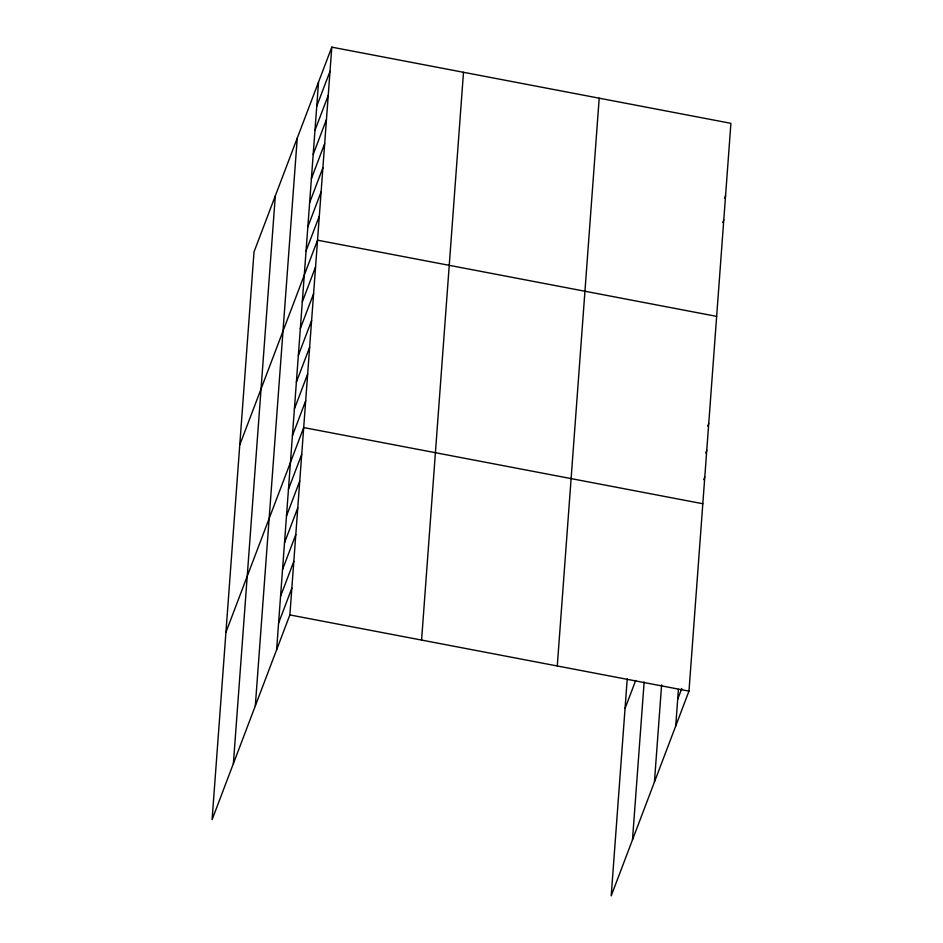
<?xml version="1.0" encoding="UTF-8"?>
<svg xmlns="http://www.w3.org/2000/svg" width="943" height="943" viewBox="0 0 943 943"><rect width="100%" height="100%" fill="white"/><g stroke="black" fill="none" stroke-linecap="round" stroke-linejoin="round"><path stroke-width="1.41" d="M233.381 763.63L275.309 195.849M255.317 705.883L297.245 138.102M276.605 649.845L318.534 82.065M331.795 47.15L254.021 251.887L212.092 819.667L289.866 614.93L331.795 47.15L730.908 123.333L688.979 691.113L611.205 895.85L627.225 678.901M421.58 640.073L463.496 72.293M557.278 665.97L599.194 98.19M632.494 839.812L644.14 682.025M654.43 782.065L661.609 684.854M675.718 726.016L678.418 689.392M316.754 106.194L330.015 71.279M314.974 130.323L328.235 95.408M313.194 154.452L326.455 119.537M311.402 178.581L324.663 143.678M309.622 202.71L322.883 167.807M307.842 226.85L321.103 191.936M306.062 250.979L319.323 216.065M239.77 444.931L317.543 240.194L716.645 316.376M302.302 301.878L315.563 266.963M300.322 328.635L313.583 293.733M298.353 355.405L311.614 320.502M296.373 382.174L309.634 347.26M294.393 408.944L307.654 374.029M292.424 435.713L305.685 400.799M225.931 632.305L303.705 427.568L702.818 503.739M288.464 489.24L301.725 454.337M286.495 516.01L299.756 481.095M284.515 542.779L297.776 507.864M282.535 569.537L295.796 534.634M280.566 596.306L293.827 561.403M278.586 623.075L291.847 588.161M724.542 198.407L725.556 195.72M722.751 222.536L723.776 219.849M707.721 426.13L708.747 423.442M705.741 452.899L706.767 450.212M703.773 479.657L704.786 476.981M625.044 708.476L635.688 680.457M677.687 699.258L681.777 688.508M289.866 614.93L688.979 691.113"/></g></svg>
